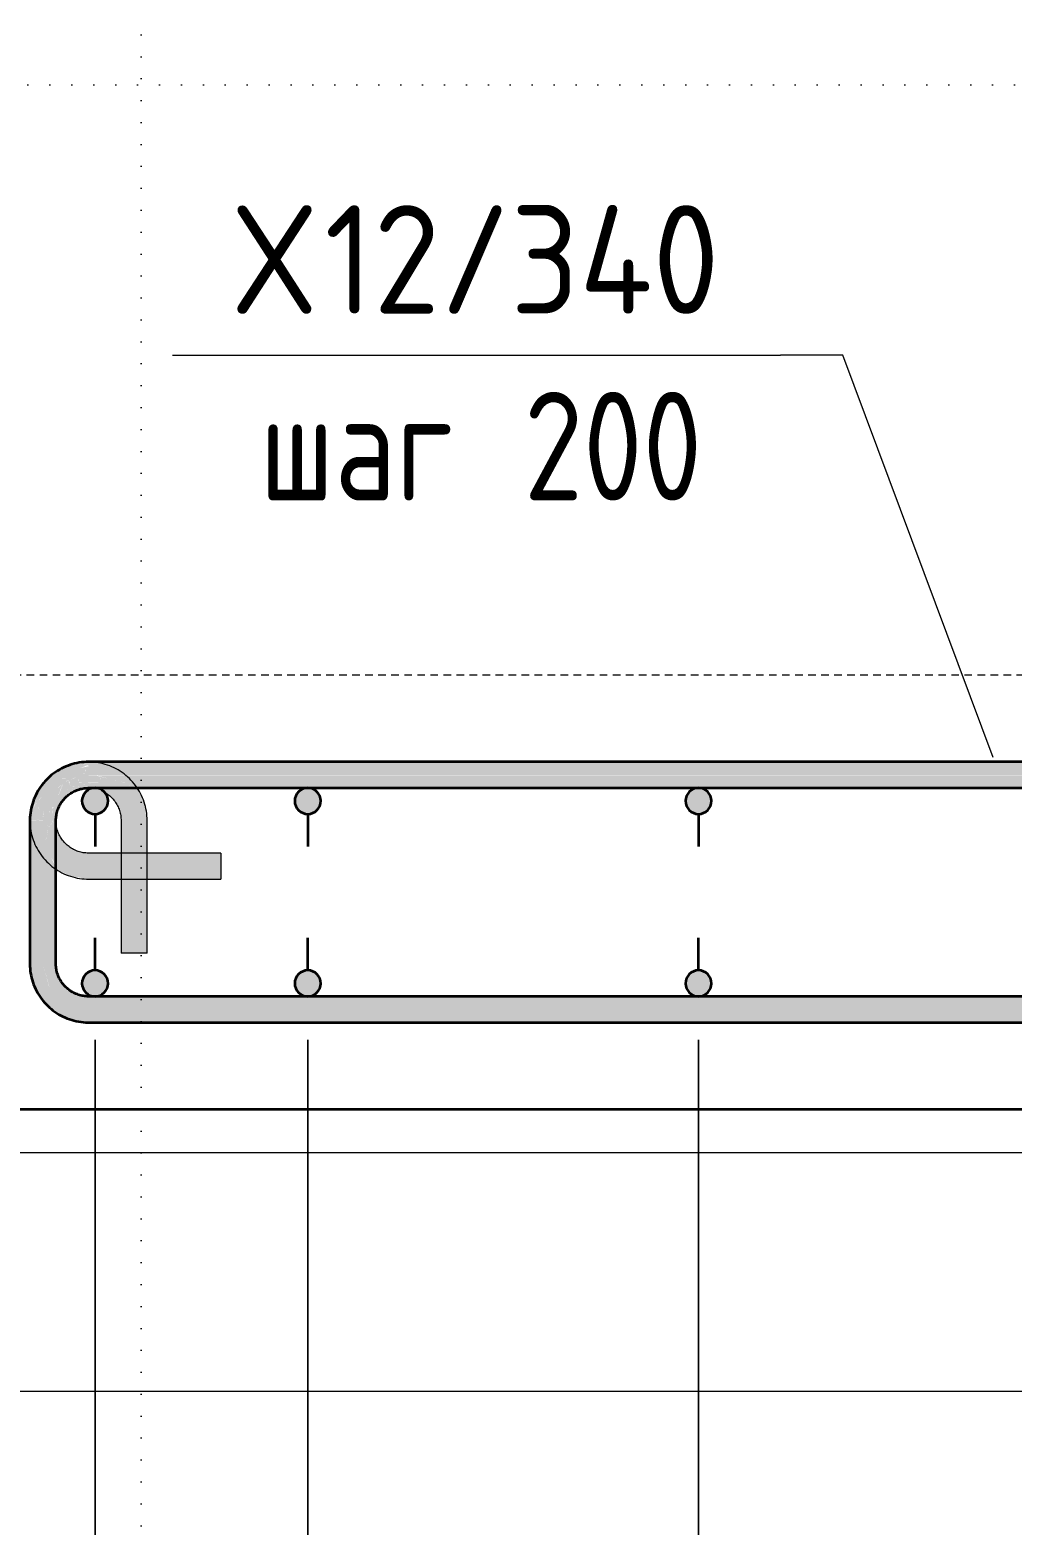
# Model space of a CAD drawing. Header units: millimetres. Extents: x 23200 to 49062, y -2858 to 35213.
# Drawn here: x 23920 to 24373, y 31423 to 32112 of the extents above; entities that cross this region are included whole.
import ezdxf

# ---------------------------------------------------------------- set-up
doc = ezdxf.new("R2010")
doc.units = ezdxf.units.MM
doc.linetypes.add('01 Штриховая _4 мм_', pattern=[6, 3.5, -2.5])
doc.linetypes.add('04 Пунктир 10мм', pattern=[10, 0, -10])
for name, color, linetype, lineweight in [('AA_Dim', 7, 'Continuous', 9), ('AA_Dim-20', 7, 'Continuous', 9), ('AA_Linii', 7, 'Continuous', 9), ('AA_Oformlenie', 7, 'Continuous', 9), ('AA_Razrez', 7, 'Continuous', 9), ('AA_Vinoska', 7, 'Continuous', 9), ('AF_Perekritie_Опалубка', 253, 'Continuous', 20), ('AF_Stena_Опалубка', 253, 'Continuous', 20), ('KR_Armatura', 7, 'Continuous', 20), ('KR_Armatura_Tonkie', 7, 'Continuous', 20), ('KR_Fundament', 7, 'Continuous', 20)]:
    doc.layers.add(name, color=color, linetype=linetype, lineweight=lineweight)
doc.styles.add('ISOCPEUR_1', font='isocpeur.ttf', dxfattribs={"width": 0.9, "height": 50})
doc.styles.add('ISOCPEUR_2', font='isocpeur.ttf', dxfattribs={"width": 0.8, "height": 50})
doc.dimstyles.new('00_Точн_3_знака__прозр_', dxfattribs={"dimscale": 304.8, "dimtxt": 49.799059, "dimasz": 0.111549, "dimexe": 0.098425, "dimexo": 0.065617, "dimgap": 0.006562, "dimtad": 1, "dimdec": 3, "dimrnd": 0.001, "dimdsep": 46, "dimtxsty": 'ISOCPEUR_1', "dimblk1": 'OBLIQUE', "dimblk2": 'OBLIQUE', "dimsah": 1, "dimcen": 0.09, "dimdle": 0.098425, "dimazin": 0, "dimtfac": 1, "dimtdec": 4, "dimtix": 1, "dimtmove": 0, "dimatfit": 3, "dimfxl": 1, "dimtvp": 1, "dimtolj": 1, "dimtzin": 0, "dimlwd": 18, "dimlwe": 18, "dimarcsym": 2})
doc.dimstyles.new('05_Округл_5мм__прозр_', dxfattribs={"dimscale": 304.8, "dimtxt": 49.799059, "dimasz": 0.111549, "dimexe": 0.098425, "dimexo": 0.065617, "dimgap": 0.006562, "dimtad": 1, "dimdec": 0, "dimrnd": 5, "dimdsep": 46, "dimtxsty": 'ISOCPEUR_1', "dimblk1": 'OBLIQUE', "dimblk2": 'OBLIQUE', "dimsah": 1, "dimcen": 0.09, "dimdle": 0.098425, "dimazin": 0, "dimtfac": 1, "dimtdec": 4, "dimtix": 1, "dimtmove": 1, "dimatfit": 3, "dimfxl": 1, "dimtvp": 1, "dimtolj": 1, "dimtzin": 0, "dimlwd": 18, "dimlwe": 18, "dimarcsym": 2})
doc.dimstyles.new('05_Округл_5мм__прозр__1', dxfattribs={"dimscale": 304.8, "dimtxt": 49.799059, "dimasz": 0.111549, "dimexe": 0.098425, "dimexo": 0.065617, "dimgap": 0.006562, "dimtad": 1, "dimdec": 0, "dimrnd": 5, "dimdsep": 46, "dimtxsty": 'ISOCPEUR_1', "dimblk1": 'OBLIQUE', "dimblk2": 'OBLIQUE', "dimsah": 1, "dimcen": 0.09, "dimdle": 0.098425, "dimazin": 0, "dimtfac": 1, "dimtdec": 4, "dimtix": 1, "dimtmove": 0, "dimatfit": 3, "dimfxl": 1, "dimtvp": 1, "dimtolj": 1, "dimtzin": 0, "dimlwd": 18, "dimlwe": 18, "dimarcsym": 2})

# ---------------------------------------------------------------- blocks, each defined once
blk = doc.blocks.new('350_Хомут прямоугольный верт _НесАрм_РабПлоск_ - 350_Хомут прямоугольный верт _НесАрм_РабПлоск_-3805022-Схема армирования стен входной группы на отм_ -1_700 в_о А_1-Б_1_5-7')
at = {"layer": 'KR_Armatura_Tonkie', "lineweight": 35}
h = blk.add_hatch(color=256, dxfattribs=at)
h.paths.add_polyline_path([(23920.06, 31748), (23922.7, 31748.12), (23921.97, 31754.05), (23922.25, 31755.46), (23921.48, 31755.37), (23921.25, 31755.28), (23920.79, 31754.05), (23920.66, 31752.47), (23920.78, 31751.92), (23920.19, 31749.09)])
h.paths.add_polyline_path([(23923.38, 31748), (23926.08, 31748.05), (23928.88, 31758.5), (23935.35, 31764.98), (23932.64, 31762.68), (23932.19, 31762.27), (23928.66, 31758.79), (23927.08, 31755.78), (23926.57, 31752.53), (23926.25, 31749.94), (23926.08, 31749.51), (23925.92, 31749.8), (23925.92, 31750.51), (23923.72, 31754.05), (23923.34, 31752.72), (23924.08, 31748.72), (23922.82, 31748), (23923.06, 31748)])
h.paths.add_polyline_path([(23923.6, 31755.59), (23924.19, 31757.36), (23924.51, 31757.96), (23926.14, 31759.41), (23928.31, 31759.26), (23929.35, 31760.63), (23929.71, 31761.99), (23927.55, 31763.87), (23930.29, 31766.34), (23932.19, 31767.6), (23934.03, 31768.61), (23941.15, 31773.41), (23943.29, 31774.15), (23947.06, 31773.28), (23947.06, 31775), (23940.44, 31774.15), (23937.6, 31772.97), (23937.28, 31771.74), (23934.27, 31771.56), (23930.28, 31768.53), (23927.08, 31765.08), (23925.9, 31764.11), (23924.51, 31762.44), (23923.93, 31761.36), (23923.88, 31759.42), (23926.51, 31763.76), (23927.47, 31763.8), (23923.51, 31757.9), (23922.81, 31756.22)])
h.paths.add_polyline_path([(23935.35, 31764.98), (23936.81, 31766.25), (23938.11, 31766.66), (23936.81, 31767.03), (23936.81, 31767.32), (23934.8, 31767.32), (23935.13, 31765.92)])
h.paths.add_polyline_path([(23938.2, 31766.62), (23947.06, 31769), (23947.06, 31772.99), (23941.68, 31771.85), (23945.58, 31771.47), (23945.84, 31770.38), (23945.97, 31769.94), (23944.44, 31769.65), (23940.11, 31767.32), (23939.67, 31767.23), (23938.21, 31766.63)])
h = blk.add_hatch(color=256, dxfattribs=at)
h.paths.add_polyline_path([(23947.06, 31721), (23947.06, 31733), (23941.32, 31734.14), (23936.46, 31737.39), (23933.2, 31742.26), (23932, 31747.31), (23931.69, 31745.78), (23931.26, 31745.83), (23930.59, 31747.45), (23930.53, 31750.34), (23930.51, 31750.42), (23930.35, 31754.21), (23929.96, 31753.37), (23928.88, 31752.62), (23929.06, 31751.66), (23929.78, 31750.73), (23930.15, 31750.64), (23930.33, 31746.86), (23930.25, 31746.67), (23929.06, 31745.15), (23927.88, 31746.01), (23928.45, 31743.63), (23927.61, 31739.81), (23927.15, 31738.82), (23929.89, 31730.65), (23930.82, 31729.66), (23931.86, 31726.8), (23932.06, 31725.88), (23938.14, 31722.52), (23944.12, 31721.5)])
h.paths.add_polyline_path([(23947.06, 31763), (23943.96, 31762.8), (23944.22, 31763.81), (23944.13, 31764.29), (23945.22, 31764.76), (23947.34, 31765.37), (23948.76, 31764.76), (23950.3, 31763.8), (23950.24, 31763.36), (23950.05, 31763.2), (23947.17, 31763.01)])
h.paths.add_polyline_path([(23968.06, 31748), (23974.06, 31748), (23972.24, 31757.48), (23969.18, 31763), (23966.22, 31763.9), (23965.41, 31764.24), (23964.41, 31765.17), (23961.9, 31765.92), (23961.18, 31766.05), (23960.2, 31766.2), (23958.39, 31766.95), (23955.55, 31767.45), (23950.26, 31768.79), (23951.18, 31768.3), (23951.47, 31768.19), (23952.77, 31767.45), (23952.99, 31765.92), (23952.31, 31765.5), (23946.45, 31765.51), (23943.4, 31764.39), (23943.06, 31764.25), (23941.78, 31763.93), (23939.67, 31763.77), (23938.79, 31763.12), (23938.38, 31765.07), (23937.8, 31765.92), (23938.27, 31765.92), (23938.18, 31766.61), (23936.47, 31765.92), (23935.37, 31764.99), (23933.42, 31759.87), (23932.24, 31758.84), (23930.3, 31759.47), (23929.4, 31758.39), (23930.34, 31756.16), (23931.9, 31756.11), (23930.95, 31755.27), (23930.8, 31753.87), (23931.93, 31754.68), (23933.86, 31757.76), (23937.4, 31762.15), (23939.21, 31762.65), (23940.94, 31763.01), (23942.5, 31763.7), (23943.9, 31762.72), (23940.38, 31761.86), (23938.81, 31761.14), (23936.37, 31759.79), (23934.96, 31757.45), (23934.06, 31757.12), (23933.83, 31755.36), (23932.79, 31753.69), (23932.27, 31750.34), (23932.34, 31749.41), (23933.46, 31754.12), (23936.81, 31758.84), (23941.32, 31761.86), (23947.17, 31762.98), (23948.51, 31762.8), (23950.06, 31763), (23951.61, 31762.8), (23953.5, 31761.86), (23954.33, 31761.2), (23955.13, 31760.3), (23957.67, 31758.61), (23960.92, 31753.74), (23962.27, 31748), (23966.51, 31748)])
h.paths.add_polyline_path([(23922.73, 31748), (23922.91, 31748.13), (23923.06, 31748.21), (23924.09, 31748.76), (23923.38, 31752.88), (23923.85, 31754.05), (23925.92, 31750.12), (23926.1, 31749.51), (23926.14, 31749.73), (23926.27, 31751.12), (23927.48, 31756.53), (23928.88, 31758.98), (23930.58, 31760.63), (23933.69, 31763.72), (23935.35, 31764.98), (23934.79, 31767.38), (23936.56, 31767.41), (23936.56, 31767.1), (23938.21, 31766.63), (23942.52, 31768.54), (23944.74, 31769.83), (23946.03, 31769.97), (23945.39, 31771.3), (23945.58, 31771.47), (23942.41, 31772), (23943.12, 31772.15), (23946.31, 31773.35), (23943.25, 31774.15), (23940.9, 31773.24), (23932.14, 31767.58), (23930.29, 31766.34), (23928.56, 31764.89), (23927.55, 31763.87), (23929.71, 31761.99), (23929.19, 31760.63), (23928.31, 31759.26), (23926.11, 31759.41), (23924.19, 31757.36), (23923.92, 31756.82), (23923.6, 31755.59), (23922.75, 31756.09), (23921.83, 31753.64), (23922.33, 31750.34), (23922.72, 31748.03)])
h.paths.add_polyline_path([(23920.3, 31749.8), (23920.65, 31752.49), (23920.27, 31750.34), (23920.28, 31750.08)])
h.paths.add_polyline_path([(23921.49, 31755.36), (23922.25, 31755.46), (23922.81, 31756.22), (23923.93, 31758.38), (23927.47, 31763.8), (23926.51, 31763.76), (23925.17, 31761.61), (23923.87, 31759.4), (23923.93, 31761.4), (23922.74, 31759.71), (23921.48, 31755.37)])
h.paths.add_polyline_path([(23925.68, 31763.87), (23925.9, 31764.11), (23928.56, 31766.57), (23930.75, 31769.06), (23927.97, 31767.09), (23925.79, 31764.03)])
h.paths.add_polyline_path([(23944.36, 31765.31), (23945.67, 31765.92), (23945.36, 31766.1), (23942.4, 31766.75), (23942.56, 31765.92), (23942.77, 31765.67), (23943.69, 31765.63)])
h.paths.add_polyline_path([(23933.91, 31771.31), (23937.45, 31771.77), (23937.6, 31772.97), (23935.35, 31772.33), (23934.27, 31771.56)])
h = blk.add_hatch(color=256, dxfattribs=at)
h.paths.add_polyline_path([(25316.06, 31769), (25310.06, 31775), (23947.06, 31774.8), (23947.06, 31769), (25300.77, 31769)])
h.paths.add_polyline_path([(25339.12, 31769), (25403.06, 31769), (25403.06, 31775), (25321.86, 31774.8), (25316.06, 31769), (25319.94, 31769)])
h = blk.add_hatch(color=256, dxfattribs=at)
h.paths.add_polyline_path([(23928.18, 31748), (23930.3, 31748), (23930.15, 31750.64), (23929.78, 31750.73), (23928.77, 31752.04), (23928.88, 31752.62), (23930.17, 31753.52), (23930.37, 31754.24), (23930.73, 31754.01), (23931.05, 31755.36), (23931.9, 31756.11), (23930.28, 31756.29), (23929.49, 31758.5), (23930.37, 31759.45), (23932.24, 31758.84), (23933.32, 31759.78), (23933.23, 31760.15), (23933.48, 31760.15), (23934.17, 31762.34), (23935.36, 31764.99), (23928.88, 31758.5), (23926.06, 31748), (23927.61, 31748)])
h.paths.add_polyline_path([(23932.06, 31748), (23932.74, 31753.37), (23932.87, 31754.12), (23933.93, 31755.48), (23934.06, 31757.12), (23935.2, 31757.6), (23936.88, 31760.15), (23937.19, 31760.41), (23940.94, 31762.19), (23943.9, 31762.72), (23942.34, 31763.68), (23940.56, 31762.83), (23938.33, 31762.54), (23936.81, 31761.66), (23936.43, 31761.08), (23930.8, 31753.87), (23930.43, 31753.37), (23930.51, 31751.86), (23930.51, 31751.66), (23930.57, 31749.03), (23930.62, 31748), (23931.86, 31748)])
h.paths.add_polyline_path([(23943.91, 31762.72), (23947.06, 31763.2), (23947.06, 31765.38), (23944.13, 31764.29), (23944.16, 31763.2), (23943.89, 31762.8)])
h.paths.add_polyline_path([(23938.79, 31763.12), (23939.9, 31763.93), (23942.4, 31763.97), (23944.83, 31764.76), (23947.06, 31765.59), (23947.06, 31769), (23938.18, 31766.61), (23938.65, 31763.79)])
h.paths.add_polyline_path([(23935.37, 31764.99), (23936.81, 31766.06), (23936.29, 31765.92), (23935.37, 31765)])
h.paths.add_polyline_path([(23944.57, 31765.48), (23942.77, 31765.48), (23942.1, 31766.89), (23945.13, 31765.92)])
h = blk.add_hatch(color=256, dxfattribs=at)
h.paths.add_polyline_path([(25185.71, 31763), (25310.27, 31763.2), (25316.06, 31769), (23947.06, 31768.83), (23947.17, 31765.6), (23947.38, 31765.64), (23952.31, 31765.5), (23953.13, 31766), (23952.51, 31767.59), (23950.67, 31768.68), (23951.93, 31768.54), (23955.87, 31767.39), (23959.36, 31766.6), (23960.2, 31766.2), (23963.04, 31765.69), (23964.41, 31765.17), (23965.41, 31764.24), (23968.28, 31763.2), (23970.22, 31763), (25166.53, 31763)])
h.paths.add_polyline_path([(25398.23, 31763), (25403.06, 31763.2), (25403.06, 31769), (25316.15, 31768.91), (25322.06, 31763), (25396.65, 31763)])
h.paths.add_polyline_path([(23947.06, 31763), (23950.35, 31763.36), (23950.3, 31763.8), (23948.76, 31764.76), (23947.06, 31765.38), (23947.06, 31763.2)])
for points in [[(23926.06, 31682), (23926.06, 31748), (23920.06, 31748), (23920.27, 31682), (23924.51, 31682)], [(23947.06, 31655), (23947.06, 31661), (23936.56, 31663.81), (23928.88, 31671.5), (23926.06, 31682), (23920.06, 31682), (23920.91, 31675.38), (23923.32, 31669.34), (23925.14, 31666.73), (23928.72, 31662.83), (23932.62, 31659.45), (23935.39, 31657.96), (23940.88, 31655.74)], [(23947.06, 31661), (23947.06, 31667), (23941.78, 31667.66), (23940.94, 31667.81), (23938.76, 31669.51), (23936.05, 31671.37), (23933.61, 31674.64), (23932.87, 31675.88), (23932.27, 31679.72), (23931.86, 31682), (23926.06, 31682), (23929.01, 31671.37), (23936.56, 31663.81), (23943.11, 31662.06)], [(25185.71, 31655), (25403.06, 31655.2), (25403.06, 31661), (23947.06, 31661), (23947.06, 31655), (25032.29, 31655)]]:
    blk.add_hatch(color=256, dxfattribs=at).paths.add_polyline_path(points)
h = blk.add_hatch(color=256, dxfattribs=at)
h.paths.add_polyline_path([(23927.48, 31682), (23932.06, 31682), (23931.86, 31726.8), (23930.02, 31730.53), (23929.89, 31730.65), (23929.29, 31732.49), (23928.59, 31734.84), (23927.15, 31738.82), (23927.78, 31740.56), (23928.44, 31744.11), (23927.88, 31746.01), (23929.11, 31745.21), (23930.37, 31747.05), (23930.37, 31747.85), (23930.3, 31748), (23926.06, 31748), (23926.06, 31682), (23927.47, 31682)])
h.paths.add_polyline_path([(23931.26, 31745.78), (23931.86, 31745.79), (23931.83, 31748), (23930.62, 31748), (23930.85, 31746.73)])
h = blk.add_hatch(color=256, dxfattribs=at)
h.paths.add_polyline_path([(23968.06, 31727), (23974.06, 31733), (23973.86, 31748), (23962.06, 31748), (23962.27, 31732.8), (23967.54, 31727.52)])
h.paths.add_polyline_path([(23968.06, 31686.97), (23974.06, 31686.97), (23973.86, 31721.2), (23968.06, 31727), (23962.06, 31721), (23962.27, 31686.97), (23966.51, 31686.97)])
h = blk.add_hatch(color=256, dxfattribs=at)
h.paths.add_polyline_path([(23968.06, 31727), (23962.06, 31733), (23947.06, 31732.8), (23947.06, 31721), (23962.27, 31721.2), (23967.54, 31726.48)])
h.paths.add_polyline_path([(23974.06, 31721), (24008.09, 31721.2), (24008.09, 31733), (23973.86, 31732.8), (23968.06, 31727), (23973.95, 31721.11)])
h = blk.add_hatch(color=256, dxfattribs=at)
h.paths.add_polyline_path([(25051.47, 31661), (25335.55, 31661.2), (25333.45, 31661.48), (25329.32, 31662.55), (25325.57, 31663.04), (25318.56, 31665.43), (25317.77, 31665.54), (25314.75, 31667), (23947.06, 31666.8), (23947.06, 31661), (25032.29, 31661)])
h.paths.add_polyline_path([(25337.06, 31661), (25403.06, 31661), (25403.06, 31667), (25337.06, 31666.8), (25337.06, 31664), (25334.82, 31664.32), (25332.42, 31664), (25332.27, 31663.81), (25337.06, 31662.41)])
for p, q in [((25403.06, 31775), (23947.06, 31775)), ((23947.06, 31763), (25403.06, 31763)), ((23920.06, 31748), (23920.06, 31682)), ((23932.06, 31682), (23932.06, 31748)), ((25403.06, 31667), (23947.06, 31667)), ((23947.06, 31655), (25403.06, 31655))]:
    blk.add_line(p, q, dxfattribs=at)
at = {"layer": 'KR_Armatura_Tonkie', "lineweight": 9}
for p, q in [((23962.06, 31748), (23962.06, 31686.97)), ((23974.06, 31686.97), (23974.06, 31748)), ((24008.09, 31733), (23947.06, 31733)), ((24008.09, 31733), (24008.09, 31721)), ((23947.06, 31721), (24008.09, 31721)), ((23974.06, 31686.97), (23962.06, 31686.97))]:
    blk.add_line(p, q, dxfattribs=at)
at = {"layer": 'KR_Armatura_Tonkie', "lineweight": 35, "flags": 128}
for points in [[(23947.06, 31775), (23945.98, 31774.98), (23944.9, 31774.91), (23943.83, 31774.81), (23942.76, 31774.66), (23941.7, 31774.46), (23940.64, 31774.23), (23939.6, 31773.95), (23938.57, 31773.63), (23937.55, 31773.27), (23936.55, 31772.87), (23935.56, 31772.43), (23934.59, 31771.95), (23933.65, 31771.43), (23932.72, 31770.88), (23931.82, 31770.28), (23930.94, 31769.66), (23930.08, 31768.99), (23929.26, 31768.3), (23928.46, 31767.57), (23927.69, 31766.81), (23926.96, 31766.02), (23926.25, 31765.2), (23925.58, 31764.36), (23924.94, 31763.49), (23924.34, 31762.59), (23923.78, 31761.67), (23923.25, 31760.73), (23922.76, 31759.76), (23922.31, 31758.78), (23921.9, 31757.78), (23921.53, 31756.77), (23921.2, 31755.74), (23920.91, 31754.7), (23920.66, 31753.65), (23920.45, 31752.59), (23920.29, 31751.52), (23920.17, 31750.45), (23920.1, 31749.37), (23920.06, 31748.29), (23920.06, 31748)], [(23932.06, 31748), (23932.07, 31748.6), (23932.11, 31749.2), (23932.17, 31749.8), (23932.25, 31750.39), (23932.36, 31750.98), (23932.49, 31751.57), (23932.65, 31752.15), (23932.82, 31752.72), (23933.02, 31753.28), (23933.25, 31753.84), (23933.49, 31754.39), (23933.76, 31754.93), (23934.04, 31755.45), (23934.35, 31755.97), (23934.68, 31756.47), (23935.03, 31756.96), (23935.4, 31757.43), (23935.78, 31757.89), (23936.19, 31758.33), (23936.61, 31758.76), (23937.05, 31759.17), (23937.5, 31759.56), (23937.97, 31759.93), (23938.46, 31760.29), (23938.96, 31760.62), (23939.47, 31760.94), (23939.99, 31761.23), (23940.53, 31761.5), (23941.07, 31761.75), (23941.63, 31761.98), (23942.19, 31762.19), (23942.76, 31762.37), (23943.34, 31762.53), (23943.92, 31762.67), (23944.51, 31762.78), (23945.11, 31762.87), (23945.7, 31762.94), (23946.3, 31762.98), (23946.9, 31763), (23947.06, 31763)], [(23920.06, 31682), (23920.08, 31680.92), (23920.15, 31679.84), (23920.26, 31678.77), (23920.41, 31677.7), (23920.6, 31676.64), (23920.84, 31675.58), (23921.11, 31674.54), (23921.43, 31673.51), (23921.79, 31672.49), (23922.19, 31671.49), (23922.63, 31670.5), (23923.11, 31669.53), (23923.63, 31668.58), (23924.19, 31667.66), (23924.78, 31666.75), (23925.41, 31665.88), (23926.07, 31665.02), (23926.76, 31664.2), (23927.49, 31663.4), (23928.25, 31662.63), (23929.04, 31661.89), (23929.86, 31661.19), (23930.7, 31660.52), (23931.58, 31659.88), (23932.47, 31659.28), (23933.39, 31658.72), (23934.34, 31658.19), (23935.3, 31657.7), (23936.28, 31657.25), (23937.28, 31656.83), (23938.29, 31656.46), (23939.32, 31656.13), (23940.36, 31655.84), (23941.41, 31655.6), (23942.47, 31655.39), (23943.54, 31655.23), (23944.61, 31655.11), (23945.69, 31655.03), (23946.77, 31655), (23947.06, 31655)], [(23947.06, 31667), (23946.46, 31667.01), (23945.86, 31667.05), (23945.27, 31667.11), (23944.67, 31667.19), (23944.08, 31667.3), (23943.5, 31667.43), (23942.92, 31667.58), (23942.34, 31667.76), (23941.78, 31667.96), (23941.22, 31668.18), (23940.67, 31668.43), (23940.13, 31668.7), (23939.61, 31668.98), (23939.09, 31669.29), (23938.59, 31669.62), (23938.1, 31669.97), (23937.63, 31670.34), (23937.17, 31670.72), (23936.73, 31671.13), (23936.3, 31671.55), (23935.89, 31671.99), (23935.5, 31672.44), (23935.13, 31672.91), (23934.77, 31673.4), (23934.44, 31673.9), (23934.13, 31674.41), (23933.83, 31674.93), (23933.56, 31675.46), (23933.31, 31676.01), (23933.08, 31676.56), (23932.87, 31677.13), (23932.69, 31677.7), (23932.53, 31678.28), (23932.39, 31678.86), (23932.28, 31679.45), (23932.19, 31680.04), (23932.12, 31680.64), (23932.08, 31681.24), (23932.06, 31681.84), (23932.06, 31682)]]:
    blk.add_lwpolyline(points, dxfattribs=at)
at = {"layer": 'KR_Armatura_Tonkie', "lineweight": 9, "flags": 128}
for points in [[(23969.47, 31763.05), (23969.35, 31763.25), (23968.72, 31764.12), (23968.06, 31764.98), (23967.36, 31765.8), (23966.63, 31766.6), (23965.87, 31767.37), (23965.08, 31768.11), (23964.26, 31768.81), (23963.42, 31769.48), (23962.55, 31770.12), (23961.65, 31770.72), (23960.73, 31771.28), (23959.79, 31771.81), (23958.83, 31772.3), (23957.84, 31772.75), (23956.85, 31773.17), (23955.83, 31773.54), (23954.8, 31773.87), (23953.76, 31774.16), (23952.71, 31774.4), (23951.65, 31774.61), (23950.58, 31774.77), (23949.51, 31774.89), (23948.64, 31774.95)], [(23948.24, 31762.95), (23948.54, 31762.93), (23949.05, 31762.87)], [(23954.45, 31761.05), (23954.75, 31760.88), (23955.26, 31760.56), (23955.76, 31760.22), (23956.24, 31759.86), (23956.71, 31759.49), (23957.16, 31759.09), (23957.59, 31758.68), (23958.01, 31758.25), (23958.41, 31757.8), (23958.8, 31757.34), (23959.16, 31756.87), (23959.51, 31756.38), (23959.83, 31755.87), (23960.14, 31755.35), (23960.42, 31754.83), (23960.68, 31754.29), (23960.92, 31753.74), (23961.14, 31753.18), (23961.34, 31752.61), (23961.51, 31752.04), (23961.66, 31751.45), (23961.78, 31750.87), (23961.89, 31750.28), (23961.97, 31749.68), (23962.02, 31749.08), (23962.05, 31748.49), (23962.06, 31748)], [(23974.06, 31748), (23974.04, 31749.08), (23973.98, 31750.16), (23973.87, 31751.23), (23973.72, 31752.3), (23973.52, 31753.36), (23973.29, 31754.42), (23973.01, 31755.46), (23972.69, 31756.49), (23972.33, 31757.51), (23971.93, 31758.51), (23971.49, 31759.5), (23971.01, 31760.47), (23970.49, 31761.42), (23969.94, 31762.34), (23969.54, 31762.95)], [(23920.11, 31746.42), (23920.19, 31745.35), (23920.32, 31744.27), (23920.49, 31743.21), (23920.7, 31742.15), (23920.96, 31741.1), (23921.25, 31740.06), (23921.59, 31739.04), (23921.97, 31738.03), (23922.39, 31737.03), (23922.85, 31736.05), (23923.35, 31735.09), (23923.88, 31734.16), (23924.45, 31733.24), (23925.06, 31732.35), (23925.71, 31731.48), (23926.38, 31730.64), (23927.09, 31729.83), (23927.84, 31729.04), (23928.61, 31728.29), (23929.41, 31727.57), (23930.24, 31726.88), (23931.1, 31726.22), (23931.99, 31725.6)], [(23947.06, 31733), (23946.46, 31733.01), (23945.86, 31733.05), (23945.27, 31733.11), (23944.67, 31733.19), (23944.08, 31733.3), (23943.5, 31733.43), (23942.92, 31733.58), (23942.34, 31733.76), (23941.78, 31733.96), (23941.22, 31734.18), (23940.67, 31734.43), (23940.13, 31734.7), (23939.61, 31734.98), (23939.09, 31735.29), (23938.59, 31735.62), (23938.1, 31735.97), (23937.63, 31736.34), (23937.17, 31736.72), (23936.73, 31737.13), (23936.3, 31737.55), (23935.89, 31737.99), (23935.5, 31738.44), (23935.13, 31738.91), (23934.77, 31739.4), (23934.44, 31739.9), (23934.13, 31740.41), (23933.83, 31740.93), (23933.56, 31741.46), (23933.31, 31742.01), (23933.08, 31742.56), (23932.87, 31743.13), (23932.69, 31743.7), (23932.53, 31744.28), (23932.39, 31744.86), (23932.28, 31745.45), (23932.19, 31746.04), (23932.12, 31746.64), (23932.11, 31746.81)], [(23932.11, 31725.52), (23932.89, 31725.02), (23933.82, 31724.47), (23934.78, 31723.96), (23935.75, 31723.48), (23936.74, 31723.05), (23937.74, 31722.66), (23938.76, 31722.31), (23939.8, 31722), (23940.84, 31721.73), (23941.9, 31721.5), (23942.96, 31721.31), (23944.03, 31721.17), (23945.11, 31721.07), (23946.19, 31721.01), (23947.06, 31721)]]:
    blk.add_lwpolyline(points, dxfattribs=at)
blk = doc.blocks.new('350_Хомут прямоугольный верт _НесАрм_РабПлоск_ - 350_Хомут прямоугольный верт _НесАрм_РабПлоск_-V1-Схема армирования стен входной группы на отм_ -1_700 в_о А_1-Б_1_5-7')
at = {"layer": 'KR_Armatura_Tonkie', "lineweight": 9}
for p, q in [((23947.35, 31775), (23947.11, 31775)), ((23920.07, 31747.95), (23920.07, 31747.5)), ((23962.06, 31748), (23962.06, 31733)), ((23974.06, 31733), (23974.06, 31748)), ((23962.06, 31733), (23947.06, 31733)), ((24008.09, 31733), (23974.06, 31733)), ((24008.09, 31732.8), (24008.09, 31721.2)), ((23947.06, 31721), (23962.06, 31721)), ((23962.06, 31721), (23962.06, 31686.97)), ((23974.06, 31721), (24008.09, 31721)), ((23974.06, 31686.97), (23974.06, 31721)), ((23973.86, 31686.97), (23962.27, 31686.97))]:
    blk.add_line(p, q, dxfattribs=at)
at = {"layer": 'KR_Armatura_Tonkie', "lineweight": 35, "flags": 128}
for points in [[(23947.06, 31775), (23945.98, 31774.98), (23944.9, 31774.91), (23943.83, 31774.81), (23942.76, 31774.66), (23941.7, 31774.46), (23940.64, 31774.23), (23939.6, 31773.95), (23938.57, 31773.63), (23937.55, 31773.27), (23936.55, 31772.87), (23935.56, 31772.43), (23934.59, 31771.95), (23933.65, 31771.43), (23932.72, 31770.88), (23931.82, 31770.28), (23930.94, 31769.66), (23930.08, 31768.99), (23929.26, 31768.3), (23928.46, 31767.57), (23927.69, 31766.81), (23926.96, 31766.02), (23926.25, 31765.2), (23925.58, 31764.36), (23924.94, 31763.49), (23924.34, 31762.59), (23923.78, 31761.67), (23923.25, 31760.73), (23922.76, 31759.76), (23922.31, 31758.78), (23921.9, 31757.78), (23921.53, 31756.77), (23921.2, 31755.74), (23920.91, 31754.7), (23920.66, 31753.65), (23920.45, 31752.59), (23920.29, 31751.52), (23920.17, 31750.45), (23920.1, 31749.37), (23920.06, 31748.29), (23920.06, 31748)], [(23920.06, 31682), (23920.08, 31680.92), (23920.15, 31679.84), (23920.26, 31678.77), (23920.41, 31677.7), (23920.6, 31676.64), (23920.84, 31675.58), (23921.11, 31674.54), (23921.43, 31673.51), (23921.79, 31672.49), (23922.19, 31671.49), (23922.63, 31670.5), (23923.11, 31669.53), (23923.63, 31668.58), (23924.19, 31667.66), (23924.78, 31666.75), (23925.41, 31665.88), (23926.07, 31665.02), (23926.76, 31664.2), (23927.49, 31663.4), (23928.25, 31662.63), (23929.04, 31661.89), (23929.86, 31661.19), (23930.7, 31660.52), (23931.58, 31659.88), (23932.47, 31659.28), (23933.39, 31658.72), (23934.34, 31658.19), (23935.3, 31657.7), (23936.28, 31657.25), (23937.28, 31656.83), (23938.29, 31656.46), (23939.32, 31656.13), (23940.36, 31655.84), (23941.41, 31655.6), (23942.47, 31655.39), (23943.54, 31655.23), (23944.61, 31655.11), (23945.69, 31655.03), (23946.77, 31655), (23947.06, 31655)], [(23938.59, 31669.62), (23938.1, 31669.97), (23937.63, 31670.34), (23937.17, 31670.72), (23936.73, 31671.13), (23936.3, 31671.55), (23935.89, 31671.99), (23935.5, 31672.44), (23935.13, 31672.91), (23934.77, 31673.4), (23934.44, 31673.9), (23934.13, 31674.41), (23933.83, 31674.93), (23933.56, 31675.46), (23933.31, 31676.01), (23933.08, 31676.56), (23932.87, 31677.13), (23932.69, 31677.7), (23932.53, 31678.28), (23932.39, 31678.86), (23932.3, 31679.36)], [(23944.08, 31667.3), (23943.5, 31667.43), (23942.92, 31667.58), (23942.34, 31667.76), (23941.78, 31667.96), (23941.22, 31668.18), (23940.67, 31668.43), (23940.13, 31668.7), (23939.61, 31668.98), (23939.09, 31669.29), (23938.76, 31669.51)]]:
    blk.add_lwpolyline(points, dxfattribs=at)
at = {"layer": 'KR_Armatura_Tonkie', "lineweight": 9, "flags": 128}
for points in [[(23974.06, 31748), (23974.04, 31749.08), (23973.98, 31750.16), (23973.87, 31751.23), (23973.72, 31752.3), (23973.52, 31753.36), (23973.29, 31754.42), (23973.01, 31755.46), (23972.69, 31756.49), (23972.33, 31757.51), (23971.93, 31758.51), (23971.49, 31759.5), (23971.01, 31760.47), (23970.49, 31761.42), (23969.94, 31762.34), (23969.51, 31763)], [(23932.06, 31725.55), (23932.89, 31725.02), (23933.82, 31724.47), (23934.78, 31723.96), (23935.75, 31723.48), (23936.74, 31723.05), (23937.74, 31722.66), (23938.76, 31722.31), (23939.8, 31722), (23940.84, 31721.73), (23941.9, 31721.5), (23942.96, 31721.31), (23944.03, 31721.17), (23945.11, 31721.07), (23946.19, 31721.01), (23947.06, 31721)]]:
    blk.add_lwpolyline(points, dxfattribs=at)
blk = doc.blocks.new('265_Выпуск П одной длины _НесАрм_РабПлоск_ - В1 _d12_-3835162-Схема армирования стен входной группы на отм_ -1_700 в_о А_1-Б_1_5-7')
at = {"layer": 'KR_Armatura_Tonkie', "lineweight": 35}
for points in [[(-12, 0), (-11.8, -1.55), (-11.2, -3), (-10.24, -4.24), (-9, -5.2), (-7.55, -5.8), (-6, -6), (-4.45, -5.8), (-3, -5.2), (-1.76, -4.24), (-0.8, -3), (-0.2, -1.55), (0, 0), (-0.2, 1.55), (-0.8, 3), (-1.76, 4.24), (-3, 5.2), (-4.45, 5.8), (-6.54, 5.93), (-7.55, 5.8), (-9, 5.2), (-10.24, 4.24), (-11.2, 3), (-11.8, 1.55)], [(72, 0), (72.2, -1.55), (72.8, -3), (73.76, -4.24), (75, -5.2), (76.45, -5.8), (78, -6), (79.55, -5.8), (81, -5.2), (82.24, -4.24), (83.2, -3), (83.8, -1.55), (84, 0), (83.8, 1.55), (83.2, 3), (82.24, 4.24), (81, 5.2), (79.55, 5.8), (78, 6), (76.45, 5.8), (75, 5.2), (73.76, 4.24), (72.8, 3), (72.2, 1.55)]]:
    blk.add_hatch(color=256, dxfattribs=at).paths.add_polyline_path(points)
at = {"layer": 'KR_Armatura'}
for centre in [(-6, 0), (78, 0)]:
    blk.add_circle(centre, 6, dxfattribs=at)
at = {"layer": 'KR_Armatura_Tonkie', "lineweight": 35}
for p, q in [((0, 0), (15, 0)), ((72, 0), (57, 0))]:
    blk.add_line(p, q, dxfattribs=at)
for centre, start, end in [((-6, 0), 360, 180), ((-6, 0), 180, 360), ((78, 0), 360, 180), ((78, 0), 180, 360)]:
    blk.add_arc(centre, 6, start, end, dxfattribs=at)
blk = doc.blocks.new('011_Прямоугольник обрыва _ЭлУзла_ - 011_Прямоугольник обрыва _ЭлУзла_-3874543-Схема армирования стен входной группы на отм_ -1_700 в_о А_1-Б_1_5-7')
at = {"layer": 'AA_Oformlenie'}
blk.add_line((1035.91, -3212.5), (0, -3212.5), dxfattribs=at)
blk = doc.blocks.new('DIMBLOCK1-Схема армирования стен входной группы на отм_ -1_700 в_о А_1-Б_1_5-7')
at = {"layer": 'AA_Dim-20', "lineweight": 18}
for p, q in [((23950.06, 31647), (23950.06, 31311.18)), ((23950.06, 31341.18), (23950.06, 31647)), ((23880.06, 31595), (23880.06, 31311.18)), ((23880.06, 31341.18), (23880.06, 31595)), ((23787.44, 31341.18), (23870.65, 31341.18)), ((23850.06, 31341.18), (23950.06, 31341.18)), ((23870.65, 31341.18), (23915.06, 31341.18))]:
    blk.add_line(p, q, dxfattribs=at)
at = {"layer": 'AA_Dim-20', "lineweight": 30}
for p, q in [((23880.06, 31341.18), (23897.06, 31358.18)), ((23950.06, 31341.18), (23967.06, 31358.18)), ((23880.06, 31341.18), (23863.06, 31324.18)), ((23950.06, 31341.18), (23933.06, 31324.18))]:
    blk.add_line(p, q, dxfattribs=at)
at = {"layer": 'AA_Dim-20', "color": 0, "lineweight": 18, "insert": (23787.44, 31408.5), "char_height": 50, "width": 75.8478, "attachment_point": 1, "line_spacing_factor": 1.149209, "style": 'ISOCPEUR_1'}
blk.add_mtext('70', dxfattribs=at)
blk = doc.blocks.new('_Oblique')
at = {"color": 0, "linetype": 'ByBlock', "lineweight": -2}
blk.add_line((-0.5, -0.5), (0.5, 0.5), dxfattribs=at)
blk = doc.blocks.new('DIMBLOCK2-Схема армирования стен входной группы на отм_ -1_700 в_о А_1-Б_1_5-7')
at = {"layer": 'AA_Dim-20', "lineweight": 18}
for p, q in [((23950.06, 31647), (23950.06, 31311.18)), ((23950.06, 31341.18), (23950.06, 31647)), ((24048.06, 31647), (24048.06, 31311.18)), ((24048.06, 31341.18), (24048.06, 31647)), ((23950.06, 31341.18), (24078.06, 31341.18))]:
    blk.add_line(p, q, dxfattribs=at)
at = {"layer": 'AA_Dim-20', "lineweight": 30}
for p, q in [((23950.06, 31341.18), (23967.06, 31358.18)), ((24048.06, 31341.18), (24065.06, 31358.18)), ((23950.06, 31341.18), (23933.06, 31324.18)), ((24048.06, 31341.18), (24031.06, 31324.18))]:
    blk.add_line(p, q, dxfattribs=at)
at = {"layer": 'AA_Dim-20', "color": 0, "lineweight": 18, "insert": (23955.97, 31408.5), "char_height": 50, "width": 103.4288, "attachment_point": 1, "line_spacing_factor": 1.149209, "style": 'ISOCPEUR_1'}
blk.add_mtext('100', dxfattribs=at)
blk = doc.blocks.new('DIMBLOCK3-Схема армирования стен входной группы на отм_ -1_700 в_о А_1-Б_1_5-7')
at = {"layer": 'AA_Dim-20', "lineweight": 18}
for p, q in [((24048.06, 31647), (24048.06, 31311.18)), ((24048.06, 31341.18), (24048.06, 31647)), ((24228.06, 31647), (24228.06, 31311.18)), ((24228.06, 31341.18), (24228.06, 31647)), ((24018.06, 31341.18), (24228.06, 31341.18))]:
    blk.add_line(p, q, dxfattribs=at)
at = {"layer": 'AA_Dim-20', "lineweight": 30}
for p, q in [((24048.06, 31341.18), (24065.06, 31358.18)), ((24228.06, 31341.18), (24245.06, 31358.18)), ((24048.06, 31341.18), (24031.06, 31324.18)), ((24228.06, 31341.18), (24211.06, 31324.18))]:
    blk.add_line(p, q, dxfattribs=at)
at = {"layer": 'AA_Dim-20', "color": 0, "lineweight": 18, "insert": (24094.97, 31408.5), "char_height": 50, "width": 103.4288, "attachment_point": 1, "line_spacing_factor": 1.149209, "style": 'ISOCPEUR_1'}
blk.add_mtext('180', dxfattribs=at)
blk = doc.blocks.new('DIMBLOCK4-Схема армирования стен входной группы на отм_ -1_700 в_о А_1-Б_1_5-7')
at = {"layer": 'AA_Dim-20', "lineweight": 18}
for p, q in [((24228.06, 31647), (24228.06, 31311.18)), ((24228.06, 31341.18), (24228.06, 31647)), ((25228.06, 31647), (25228.06, 31311.18)), ((25228.06, 31341.18), (25228.06, 31647)), ((24228.06, 31341.18), (25258.06, 31341.18))]:
    blk.add_line(p, q, dxfattribs=at)
at = {"layer": 'AA_Dim-20', "lineweight": 30}
for p, q in [((24228.06, 31341.18), (24245.06, 31358.18)), ((25228.06, 31341.18), (25245.06, 31358.18)), ((24228.06, 31341.18), (24211.06, 31324.18)), ((25228.06, 31341.18), (25211.06, 31324.18))]:
    blk.add_line(p, q, dxfattribs=at)
at = {"layer": 'AA_Dim-20', "color": 0, "lineweight": 18, "insert": (24574.35, 31408.5), "char_height": 50, "width": 368.8961, "attachment_point": 1, "line_spacing_factor": 1.149209, "style": 'ISOCPEUR_1'}
blk.add_mtext('200х5=1000', dxfattribs=at)
blk = doc.blocks.new('042_М_Арматуры - Диам длина поз _ Шаг-2260295-Схема армирования стен входной группы на отм_ -1_700 в_о А_1-Б_1_5-7')
at = {"layer": 'AA_Vinoska'}
blk.add_line((-7, 0), (7, 0), dxfattribs=at)

msp = doc.modelspace()

# ---------------------------------------------------------------- linework, layer by layer
at = {"layer": 'AA_Linii'}
msp.add_line((23860.0618, 31595), (27839.8788, 31595), dxfattribs=at)
at = {"layer": 'AA_Razrez', "linetype": '04 Пунктир 10мм'}
for p, q in [((23971.2612, 31069.6671), (23971.2612, 35186.4244)), ((23212.1725, 32086.9349), (26135.2369, 32086.9349))]:
    msp.add_line(p, q, dxfattribs=at)
at = {"layer": 'AA_Vinoska'}
for p, q in [((24294.5035, 31962.3599), (24265.8172, 31962.3599)), ((24363.8288, 31776.9639), (24294.5035, 31962.3599))]:
    msp.add_line(p, q, dxfattribs=at)
at = {"layer": 'AF_Perekritie_Опалубка', "lineweight": 35}
msp.add_line((23880.0618, 31615), (25570.0611, 31615), dxfattribs=at)
at = {"layer": 'AF_Stena_Опалубка', "linetype": '01 Штриховая _4 мм_'}
for p, q in [((25470.0621, 31815), (23880.0616, 31815)), ((23880.0616, 31615), (25470.0621, 31615))]:
    msp.add_line(p, q, dxfattribs=at)
at = {"layer": 'KR_Fundament'}
msp.add_line((23880.0618, 31615), (25470.0611, 31615), dxfattribs=at)

# ---------------------------------------------------------------- block references
at = {"layer": 'AA_Oformlenie'}
msp.add_blockref('011_Прямоугольник обрыва _ЭлУзла_ - 011_Прямоугольник обрыва _ЭлУзла_-3874543-Схема армирования стен входной группы на отм_ -1_700 в_о А_1-Б_1_5-7', (23636.4236, 34697.5), dxfattribs=at)
at = {"layer": 'AA_Vinoska', "xscale": 19.99999999999999, "yscale": 19.99999999999999, "zscale": 19.99999999999999}
msp.add_blockref('042_М_Арматуры - Диам длина поз _ Шаг-2260295-Схема армирования стен входной группы на отм_ -1_700 в_о А_1-Б_1_5-7', (24125.8172, 31962.3599), dxfattribs=at)
at = {"layer": 'KR_Armatura_Tonkie', "lineweight": 35}
for name in ['350_Хомут прямоугольный верт _НесАрм_РабПлоск_ - 350_Хомут прямоугольный верт _НесАрм_РабПлоск_-3805022-Схема армирования стен входной группы на отм_ -1_700 в_о А_1-Б_1_5-7', '350_Хомут прямоугольный верт _НесАрм_РабПлоск_ - 350_Хомут прямоугольный верт _НесАрм_РабПлоск_-V1-Схема армирования стен входной группы на отм_ -1_700 в_о А_1-Б_1_5-7']:
    msp.add_blockref(name, (0, 0), dxfattribs=at)
at = {"layer": 'KR_Armatura_Tonkie', "lineweight": 35, "rotation": 89.9999999999999}
for p in [(23950.0616, 31679), (24048.0611, 31679), (24228.0611, 31679)]:
    msp.add_blockref('265_Выпуск П одной длины _НесАрм_РабПлоск_ - В1 _d12_-3835162-Схема армирования стен входной группы на отм_ -1_700 в_о А_1-Б_1_5-7', p, dxfattribs=at)

# ---------------------------------------------------------------- texts
at = {"layer": 'AA_Vinoska', "char_height": 50, "attachment_point": 1}
for s, insert, width, style in [('\\fISOCPEUR|b0|i0|c204|p34|;\\W.9;Х', (24015.31, 32031.4419), 49.063275, 'ISOCPEUR_1'), ('12/340', (24055.7913, 32031.4419), 226.556887, 'ISOCPEUR_1'), (' 200', (24122.1584, 31945.4609), 133.4008, 'ISOCPEUR_2'), ('шаг', (24025.85, 31945.4609), 116.7257, 'ISOCPEUR_2')]:
    msp.add_mtext(s, dxfattribs=dict(at, insert=insert, width=width, style=style))

# ---------------------------------------------------------------- dimensions: what is measured, and where the dimension line sits
at = {"layer": 'AA_Dim', "lineweight": 18}
dim = msp.add_linear_dim(base=(23950.0616, 31341.1794), p1=(23880.0616, 31615), p2=(23950.0616, 31667), dimstyle='05_Округл_5мм__прозр_', override={"dimpost": '<>', "dimfxl": 87.200917}, dxfattribs=at)
dim.commit()
dim.dimension.update_dxf_attribs({"geometry": 'DIMBLOCK1-Схема армирования стен входной группы на отм_ -1_700 в_о А_1-Б_1_5-7', "text_midpoint": (23825.3687, 31375.1688), "dimtype": 160})
for base, p1, p2, dimstyle, override, picture, middle in [((24048.0611, 31341.1794), (23950.0616, 31667), (24048.0611, 31667), '05_Округл_5мм__прозр__1', {"dimpost": '<>', "dimfxl": 97.999538}, 'DIMBLOCK2-Схема армирования стен входной группы на отм_ -1_700 в_о А_1-Б_1_5-7', (23999.0614, 31368.1794)), ((24228.0611, 31341.1794), (24048.0611, 31667), (24228.0611, 31667), '00_Точн_3_знака__прозр_', {"dimpost": '<>', "dimfxl": 180}, 'DIMBLOCK3-Схема армирования стен входной группы на отм_ -1_700 в_о А_1-Б_1_5-7', (24138.0611, 31368.1794)), ((25228.0611, 31341.1794), (24228.0611, 31667), (25228.0611, 31667), '00_Точн_3_знака__прозр_', {"dimpost": '200х5=<>', "dimfxl": 1000}, 'DIMBLOCK4-Схема армирования стен входной группы на отм_ -1_700 в_о А_1-Б_1_5-7', (24728.0611, 31368.1794))]:
    dim = msp.add_linear_dim(base=base, p1=p1, p2=p2, dimstyle=dimstyle, override=override, dxfattribs=at)
    dim.commit()
    dim.dimension.update_dxf_attribs({"geometry": picture, "text_midpoint": middle})

doc.saveas('drawing.dxf')
